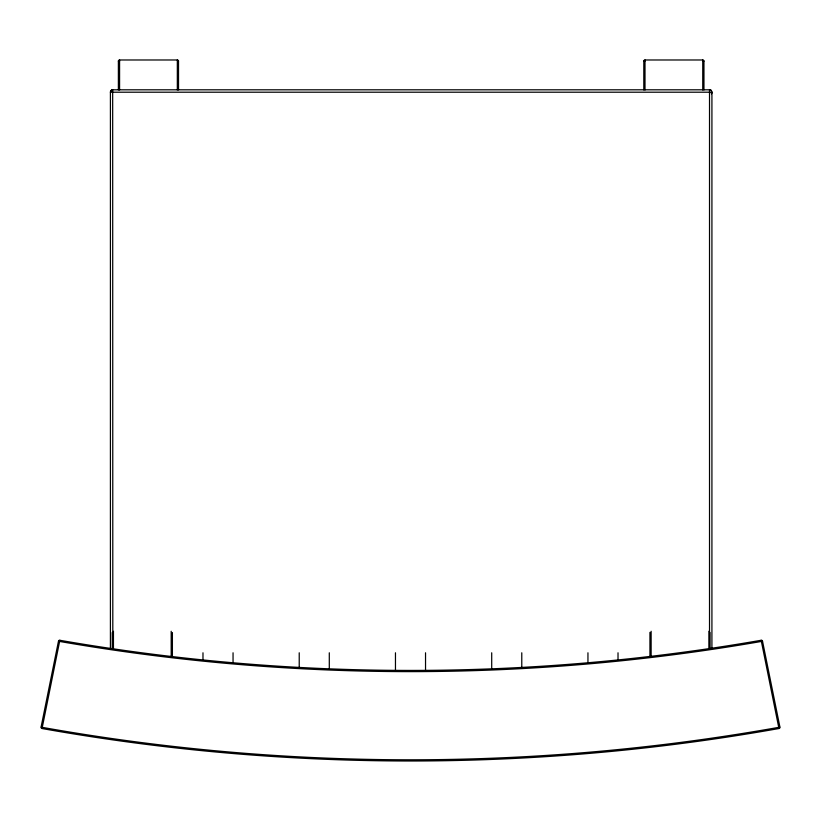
<?xml version="1.0" encoding="UTF-8"?>
<svg xmlns="http://www.w3.org/2000/svg" width="821" height="821" viewBox="0 0 821 821"><rect width="100%" height="100%" fill="white"/><g stroke="black" fill="none" stroke-linecap="round" stroke-linejoin="round"><path stroke-width="1.23" d="M110.414 649.38L110.414 92.209L711.92 92.209L711.489 93.584M59.841 640.288L42.056 728.453A1.201 1.201 0 0 1 41.071 727.108L58.465 641.222A1.201 1.201 0 0 1 59.841 640.267C291.332 680.476 529.668 680.476 761.159 640.267A1.201 1.201 0 0 1 762.535 641.222L779.929 727.108A1.201 1.201 0 0 1 778.955 728.535C535.836 771.822 285.164 771.822 42.045 728.535M111.03 90.608L111.615 91.008L111.369 90.289A2.627 1.981 -68.1 0 1 111.779 90.053A3.14 2.535 -79.4 0 1 112.22 89.838M111.133 90.484L110.414 92.209A2.401 2.401 0 0 1 112.816 89.807L709.518 89.807A3.53 2.863 82.4 0 1 709.949 89.858A3.14 2.535 79.4 0 1 710.709 90.064M762.514 641.222L761.354 641.458C529.74 681.687 291.26 681.687 59.646 641.458L58.65 641.263M779.734 727.149L778.749 727.344C535.764 770.611 285.236 770.611 42.251 727.344L41.266 727.149M645.008 61.123L643.797 61.123L643.797 89.92M703.197 61.123L703.956 61.123L703.956 89.92M118.378 89.92L118.378 61.123L119.579 61.123M177.767 61.123L178.526 61.123L178.526 89.92M778.944 728.453L761.159 640.288M711.92 92.209L711.92 648.108M710.083 632.375L710.083 649.103M709.518 631.534L709.518 89.807A2.401 2.401 0 0 1 711.366 93.738M708.882 631.267L708.882 648.867M702.745 59.933L702.745 89.992M651.135 631.267L651.135 656.523M649.934 632.375L649.934 656.246M645.008 59.933L645.008 89.992M618.018 652.787L618.018 659.776M587.949 652.787L587.949 662.095M521.776 652.787L521.776 667.247M491.707 652.787L491.707 669.279M425.535 652.787L425.535 670.295M395.465 652.787L395.465 670.295M329.293 652.787L329.293 669.279M299.224 652.787L299.224 667.247M233.051 652.787L233.051 662.095M202.982 652.787L202.982 659.776M177.326 59.933L177.326 89.992M172.4 632.529L172.4 657.477M171.189 631.267L171.189 656.523M119.579 59.933L119.579 89.992M113.452 631.267L113.452 648.867M112.816 649.38L112.672 89.807A3.53 2.863 -82.4 0 0 112.22 89.889M112.241 632.529L112.241 649.401M710.699 90.125A2.627 1.981 68.3 0 1 710.955 90.3A2.042 1.447 64 0 1 711.304 90.577M643.797 61.123A1.201 1.139 0 0 1 645.008 59.984L702.745 59.984A1.201 1.139 0 0 1 703.956 61.123M118.378 61.123A1.201 1.139 0 0 1 119.579 59.984L177.326 59.984A1.201 1.139 0 0 1 178.526 61.123"/></g></svg>
